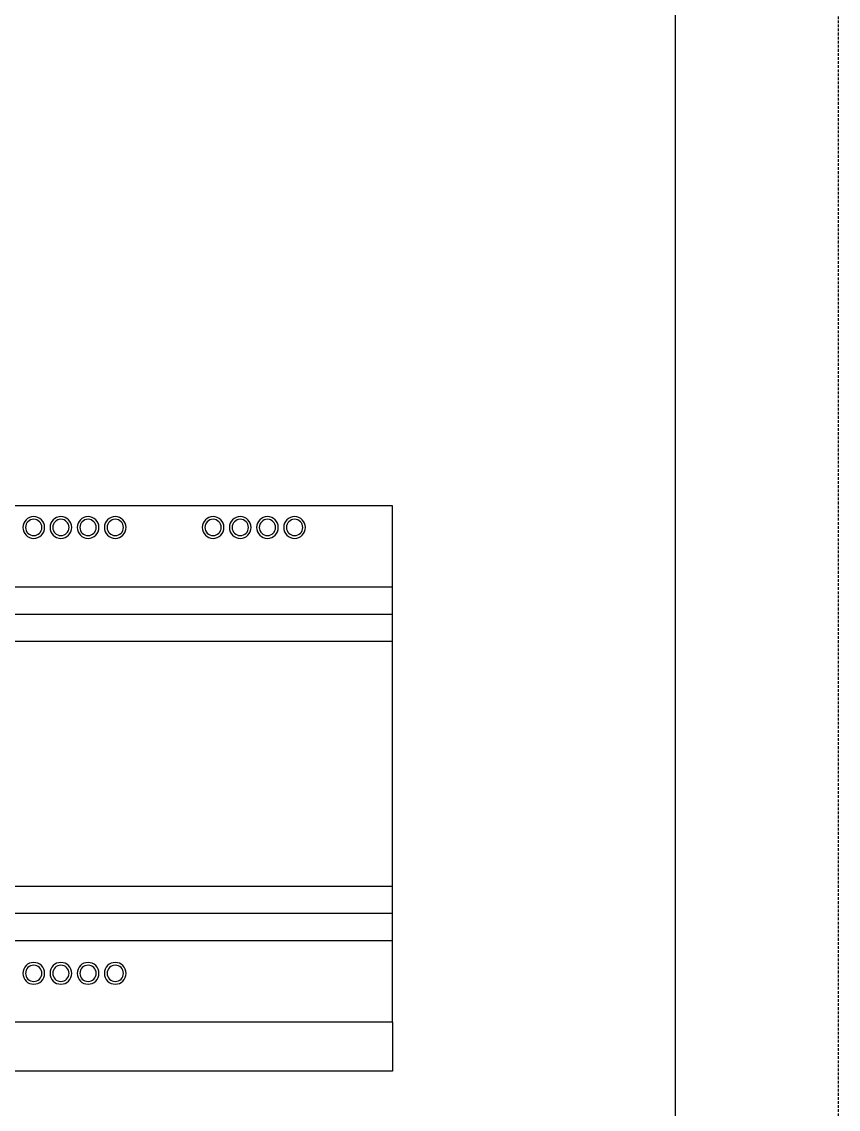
# Model space of a CAD drawing. Extents: x 237952 to 238452, y 304140 to 304940.
# Drawn here: x 238301.6 to 238451.8, y 304340.4 to 304540.4 of the extents above; entities that cross this region are included whole.
import ezdxf

# ---------------------------------------------------------------- set-up
doc = ezdxf.new("R2010")
doc.units = 0
doc.header["$MEASUREMENT"] = 0
doc.linetypes.add('DASHED', pattern=[0.75, 0.5, -0.25])
doc.layers.add('PV-115', color=7, linetype='Continuous')
doc.layers.add('布置图', color=30, linetype='Continuous')

# ---------------------------------------------------------------- blocks, each defined once
blk = doc.blocks.new('Manufacturer光辉PartName智能照明控制模块Series12位ShellFrameLimitingCurrentRemarkPartTypeMinCurrent0MaxCurrent0PolesMinPower0MaxPower0LibType2DelFlgfalseUpdateDate')
at = {"layer": 'PV-115'}
for p, q in [((108, 52), (-108, 52)), ((108, 37), (108, 52)), ((108, 37), (-108, 37)), ((108, 32), (108, 37)), ((108, 32), (-108, 32)), ((108, 27), (108, 32)), ((108, 27), (-108, 27)), ((108, -18), (108, 27)), ((108, -18), (-108, -18)), ((108, -23), (108, -18)), ((108, -23), (-108, -23)), ((108, -28), (108, -23)), ((108, -28), (-108, -28)), ((108, -43), (108, -28)), ((108, -43), (-108, -43)), ((108, -43), (108, -52)), ((108, -52), (-108, -52))]:
    blk.add_line(p, q, dxfattribs=at)
for centre, radius, start, end in [((42, 48), 2, 0, 180), ((47, 48), 2, 0, 180), ((52, 48), 2, 0, 180), ((57, 48), 2, 0, 180), ((75, 48), 2, 0, 180), ((80, 48), 2, 0, 180), ((85, 48), 2, 0, 180), ((90, 48), 2, 0, 180), ((42, 48), 2, 180, 0), ((42, 48), 1.5, 0, 180), ((42, 48), 1.5, 180, 0), ((47, 48), 2, 180, 0), ((47, 48), 1.5, 0, 180), ((47, 48), 1.5, 180, 0), ((52, 48), 2, 180, 0), ((52, 48), 1.5, 0, 180), ((52, 48), 1.5, 180, 0), ((57, 48), 2, 180, 0), ((57, 48), 1.5, 0, 180), ((57, 48), 1.5, 180, 0), ((75, 48), 2, 180, 0), ((75, 48), 1.5, 0, 180), ((75, 48), 1.5, 180, 0), ((80, 48), 2, 180, 0), ((80, 48), 1.5, 0, 180), ((80, 48), 1.5, 180, 0), ((85, 48), 2, 180, 0), ((85, 48), 1.5, 0, 180), ((85, 48), 1.5, 180, 0), ((90, 48), 2, 180, 0), ((90, 48), 1.5, 0, 180), ((90, 48), 1.5, 180, 0), ((42, -34), 2, 0, 180), ((47, -34), 2, 0, 180), ((52, -34), 2, 0, 180), ((57, -34), 2, 0, 180), ((42, -34), 2, 180, 0), ((42, -34), 1.5, 0, 180), ((42, -34), 1.5, 180, 0), ((47, -34), 2, 180, 0), ((47, -34), 1.5, 0, 180), ((47, -34), 1.5, 180, 0), ((52, -34), 2, 180, 0), ((52, -34), 1.5, 0, 180), ((52, -34), 1.5, 180, 0), ((57, -34), 2, 180, 0), ((57, -34), 1.5, 0, 180), ((57, -34), 1.5, 180, 0)]:
    blk.add_arc(centre, radius, start, end, dxfattribs=at)

msp = doc.modelspace()

# ---------------------------------------------------------------- linework, layer by layer
at = {"color": 2}
msp.add_lwpolyline([(237981.79, 304890.38), (238421.79, 304890.38), (238421.79, 304190.38), (237981.79, 304190.38)], close=True, dxfattribs=at)
at = {"layer": '布置图', "linetype": 'DASHED'}
msp.add_lwpolyline([(237951.79, 304940.38), (238451.79, 304940.38), (238451.79, 304140.38), (237951.79, 304140.38)], close=True, dxfattribs=at)

# ---------------------------------------------------------------- block references
msp.add_blockref('Manufacturer光辉PartName智能照明控制模块Series12位ShellFrameLimitingCurrentRemarkPartTypeMinCurrent0MaxCurrent0PolesMinPower0MaxPower0LibType2DelFlgfalseUpdateDate', (238261.79, 304399.38))

doc.saveas('drawing.dxf')
